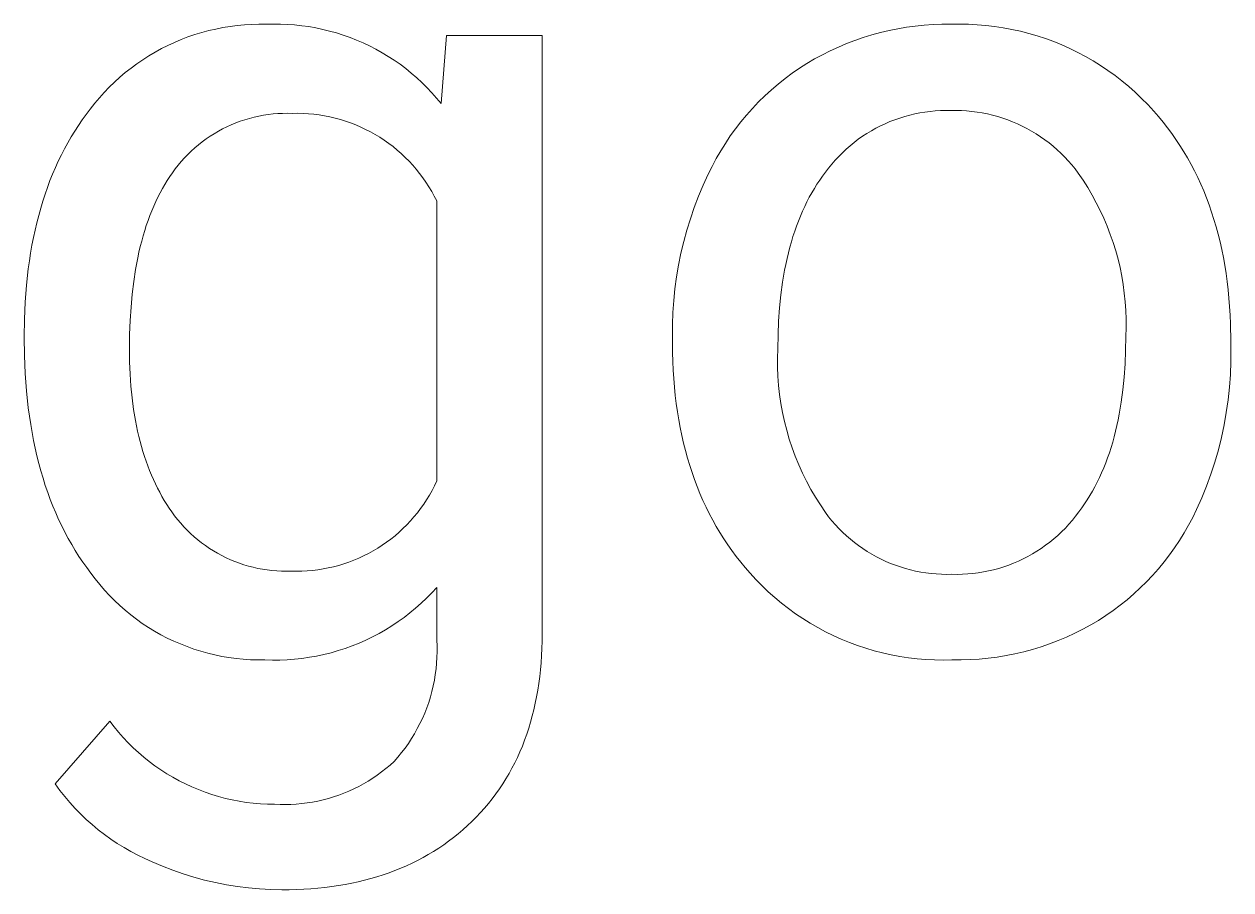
# Model space of a CAD drawing. Header units: millimetres. Extents: x -1421 to 3505, y -683 to 2759.
# Drawn here: x 2194.4 to 2262.6, y -307.2 to -258.2 of the extents above; entities that cross this region are included whole.
import ezdxf

# ---------------------------------------------------------------- set-up
doc = ezdxf.new("R2010")
doc.units = ezdxf.units.MM
doc.header["$MEASUREMENT"] = 0
doc.layers.add('Domyślny', color=7, linetype='Continuous', true_color=0x000000)

msp = doc.modelspace()

# ---------------------------------------------------------------- linework, layer by layer
at = {"layer": 'Domyślny', "color": 18, "lineweight": 15, "true_color": 0x000000}
for p, q in [((2204.795, -258.575), (2205.194, -258.482)), ((2205.194, -258.482), (2205.595, -258.403)), ((2205.595, -258.403), (2205.999, -258.338)), ((2205.999, -258.338), (2206.405, -258.286)), ((2206.405, -258.286), (2206.813, -258.248)), ((2206.813, -258.248), (2207.222, -258.224)), ((2207.222, -258.224), (2207.631, -258.214)), ((2207.631, -258.214), (2208.04, -258.218)), ((2208.04, -258.218), (2208.442, -258.206)), ((2208.442, -258.206), (2208.845, -258.208)), ((2208.845, -258.208), (2209.247, -258.223)), ((2209.247, -258.223), (2209.649, -258.252)), ((2209.649, -258.252), (2210.049, -258.294)), ((2210.049, -258.294), (2210.448, -258.349)), ((2210.448, -258.349), (2210.844, -258.419)), ((2210.844, -258.419), (2211.238, -258.501)), ((2211.238, -258.501), (2211.629, -258.596)), ((2243.247, -258.564), (2243.74, -258.465)), ((2243.74, -258.465), (2244.236, -258.382)), ((2244.236, -258.382), (2244.734, -258.316)), ((2244.734, -258.316), (2245.234, -258.266)), ((2245.234, -258.266), (2245.736, -258.234)), ((2245.736, -258.234), (2246.238, -258.218)), ((2246.238, -258.218), (2246.741, -258.218)), ((2246.741, -258.218), (2247.237, -258.208)), ((2247.237, -258.208), (2247.732, -258.215)), ((2247.732, -258.215), (2248.227, -258.239)), ((2248.227, -258.239), (2248.721, -258.28)), ((2248.721, -258.28), (2249.213, -258.337)), ((2249.213, -258.337), (2249.703, -258.411)), ((2249.703, -258.411), (2250.19, -258.501)), ((2250.19, -258.501), (2250.674, -258.608)), ((2202.861, -259.237), (2203.239, -259.079)), ((2203.239, -259.079), (2203.621, -258.933)), ((2203.621, -258.933), (2204.008, -258.8)), ((2204.008, -258.8), (2204.4, -258.681)), ((2204.4, -258.681), (2204.795, -258.575)), ((2211.629, -258.596), (2212.017, -258.705)), ((2212.017, -258.705), (2212.4, -258.827)), ((2212.4, -258.827), (2212.78, -258.961)), ((2212.78, -258.961), (2213.154, -259.109)), ((2213.154, -259.109), (2213.524, -259.269)), ((2217.931, -262.696), (2218.226, -258.858)), ((2218.226, -258.858), (2223.639, -258.858)), ((2223.639, -258.858), (2223.639, -292.681)), ((2240.848, -259.304), (2241.317, -259.124)), ((2241.317, -259.124), (2241.793, -258.96)), ((2241.793, -258.96), (2242.273, -258.812)), ((2242.273, -258.812), (2242.758, -258.68)), ((2242.758, -258.68), (2243.247, -258.564)), ((2250.674, -258.608), (2251.154, -258.732)), ((2251.154, -258.732), (2251.629, -258.871)), ((2251.629, -258.871), (2252.1, -259.027)), ((2252.1, -259.027), (2252.565, -259.198)), ((2201.413, -259.997), (2201.765, -259.789)), ((2201.765, -259.789), (2202.124, -259.593)), ((2202.124, -259.593), (2202.49, -259.409)), ((2202.49, -259.409), (2202.861, -259.237)), ((2213.524, -259.269), (2213.888, -259.441)), ((2213.888, -259.441), (2214.245, -259.625)), ((2214.245, -259.625), (2214.597, -259.821)), ((2214.597, -259.821), (2214.941, -260.029)), ((2239.48, -259.936), (2239.929, -259.711)), ((2239.929, -259.711), (2240.385, -259.5)), ((2240.385, -259.5), (2240.848, -259.304)), ((2252.565, -259.198), (2253.024, -259.385)), ((2253.024, -259.385), (2253.476, -259.588)), ((2253.476, -259.588), (2253.921, -259.806)), ((2253.921, -259.806), (2254.358, -260.038)), ((2200.401, -260.692), (2200.73, -260.449)), ((2200.73, -260.449), (2201.067, -260.217)), ((2201.067, -260.217), (2201.413, -259.997)), ((2214.941, -260.029), (2215.279, -260.249)), ((2215.279, -260.249), (2215.609, -260.48)), ((2215.609, -260.48), (2215.93, -260.721)), ((2238.184, -260.703), (2238.605, -260.433)), ((2238.605, -260.433), (2239.038, -260.177)), ((2239.038, -260.177), (2239.48, -259.936)), ((2254.358, -260.038), (2254.788, -260.286)), ((2254.788, -260.286), (2255.208, -260.548)), ((2255.208, -260.548), (2255.62, -260.824)), ((2199.465, -261.486), (2199.768, -261.211)), ((2199.768, -261.211), (2200.08, -260.946)), ((2200.08, -260.946), (2200.401, -260.692)), ((2215.93, -260.721), (2216.244, -260.974)), ((2216.244, -260.974), (2216.549, -261.237)), ((2216.549, -261.237), (2216.845, -261.51)), ((2237.37, -261.285), (2237.772, -260.987)), ((2237.772, -260.987), (2238.184, -260.703)), ((2255.62, -260.824), (2256.022, -261.114)), ((2256.022, -261.114), (2256.414, -261.417)), ((2198.888, -262.067), (2199.172, -261.772)), ((2199.172, -261.772), (2199.465, -261.486)), ((2216.845, -261.51), (2217.131, -261.792)), ((2217.131, -261.792), (2217.408, -262.085)), ((2236.229, -262.26), (2236.598, -261.922)), ((2236.598, -261.922), (2236.979, -261.597)), ((2236.979, -261.597), (2237.37, -261.285)), ((2256.414, -261.417), (2256.795, -261.733)), ((2256.795, -261.733), (2257.165, -262.063)), ((2198.352, -262.685), (2198.615, -262.372)), ((2198.615, -262.372), (2198.888, -262.067)), ((2217.408, -262.085), (2217.675, -262.386)), ((2217.675, -262.386), (2217.931, -262.696)), ((2235.871, -262.61), (2236.229, -262.26)), ((2257.165, -262.063), (2257.524, -262.404)), ((2257.524, -262.404), (2257.872, -262.758)), ((2197.87, -263.309), (2198.1, -263.008)), ((2198.1, -263.008), (2198.352, -262.685)), ((2208.43, -263.287), (2208.16, -263.319)), ((2208.701, -263.265), (2208.43, -263.287)), ((2208.973, -263.252), (2208.701, -263.265)), ((2209.244, -263.248), (2208.973, -263.252)), ((2209.516, -263.254), (2209.244, -263.248)), ((2209.822, -263.251), (2209.516, -263.254)), ((2210.128, -263.258), (2209.822, -263.251)), ((2210.434, -263.276), (2210.128, -263.258)), ((2210.738, -263.304), (2210.434, -263.276)), ((2235.193, -263.346), (2235.526, -262.972)), ((2235.526, -262.972), (2235.871, -262.61)), ((2244.701, -263.283), (2244.415, -263.351)), ((2244.988, -263.225), (2244.701, -263.283)), ((2245.278, -263.178), (2244.988, -263.225)), ((2245.569, -263.14), (2245.278, -263.178)), ((2245.861, -263.112), (2245.569, -263.14)), ((2246.154, -263.095), (2245.861, -263.112)), ((2246.448, -263.087), (2246.154, -263.095)), ((2246.741, -263.09), (2246.448, -263.087)), ((2247.039, -263.087), (2246.741, -263.09)), ((2247.337, -263.095), (2247.039, -263.087)), ((2247.635, -263.112), (2247.337, -263.095)), ((2247.932, -263.14), (2247.635, -263.112)), ((2248.227, -263.179), (2247.932, -263.14)), ((2248.521, -263.227), (2248.227, -263.179)), ((2248.814, -263.286), (2248.521, -263.227)), ((2249.104, -263.355), (2248.814, -263.286)), ((2257.872, -262.758), (2258.207, -263.123)), ((2258.207, -263.123), (2258.476, -263.432)), ((2197.223, -264.253), (2197.432, -263.932)), ((2197.432, -263.932), (2197.647, -263.618)), ((2197.647, -263.618), (2197.87, -263.309)), ((2206.071, -263.901), (2205.823, -264.013)), ((2206.322, -263.797), (2206.071, -263.901)), ((2206.577, -263.702), (2206.322, -263.797)), ((2206.835, -263.616), (2206.577, -263.702)), ((2207.095, -263.538), (2206.835, -263.616)), ((2207.359, -263.47), (2207.095, -263.538)), ((2207.624, -263.41), (2207.359, -263.47)), ((2207.891, -263.36), (2207.624, -263.41)), ((2208.16, -263.319), (2207.891, -263.36)), ((2211.042, -263.343), (2210.738, -263.304)), ((2211.344, -263.393), (2211.042, -263.343)), ((2211.644, -263.453), (2211.344, -263.393)), ((2211.941, -263.524), (2211.644, -263.453)), ((2212.237, -263.604), (2211.941, -263.524)), ((2212.529, -263.695), (2212.237, -263.604)), ((2212.817, -263.796), (2212.529, -263.695)), ((2213.103, -263.907), (2212.817, -263.796)), ((2213.384, -264.028), (2213.103, -263.907)), ((2234.567, -264.126), (2234.874, -263.731)), ((2234.874, -263.731), (2235.193, -263.346)), ((2242.766, -263.961), (2242.505, -264.095)), ((2243.032, -263.836), (2242.766, -263.961)), ((2243.301, -263.72), (2243.032, -263.836)), ((2243.575, -263.613), (2243.301, -263.72)), ((2243.852, -263.516), (2243.575, -263.613)), ((2244.132, -263.429), (2243.852, -263.516)), ((2244.415, -263.351), (2244.132, -263.429)), ((2249.391, -263.433), (2249.104, -263.355)), ((2249.676, -263.522), (2249.391, -263.433)), ((2249.957, -263.62), (2249.676, -263.522)), ((2250.235, -263.728), (2249.957, -263.62)), ((2250.509, -263.846), (2250.235, -263.728)), ((2250.779, -263.973), (2250.509, -263.846)), ((2258.476, -263.432), (2258.737, -263.748)), ((2258.737, -263.748), (2258.989, -264.07)), ((2196.829, -264.915), (2197.022, -264.581)), ((2197.022, -264.581), (2197.223, -264.253)), ((2204.876, -264.546), (2204.651, -264.699)), ((2205.106, -264.401), (2204.876, -264.546)), ((2205.341, -264.263), (2205.106, -264.401)), ((2205.58, -264.134), (2205.341, -264.263)), ((2205.823, -264.013), (2205.58, -264.134)), ((2213.66, -264.159), (2213.384, -264.028)), ((2213.932, -264.299), (2213.66, -264.159)), ((2214.199, -264.448), (2213.932, -264.299)), ((2214.461, -264.607), (2214.199, -264.448)), ((2214.717, -264.775), (2214.461, -264.607)), ((2233.996, -264.948), (2234.275, -264.532)), ((2234.275, -264.532), (2234.567, -264.126)), ((2241.752, -264.551), (2241.512, -264.72)), ((2241.998, -264.391), (2241.752, -264.551)), ((2242.249, -264.238), (2241.998, -264.391)), ((2242.505, -264.095), (2242.249, -264.238)), ((2251.044, -264.109), (2250.779, -263.973)), ((2251.304, -264.254), (2251.044, -264.109)), ((2251.559, -264.409), (2251.304, -264.254)), ((2251.809, -264.571), (2251.559, -264.409)), ((2252.053, -264.743), (2251.809, -264.571)), ((2258.989, -264.07), (2259.233, -264.398)), ((2259.233, -264.398), (2259.467, -264.733)), ((2196.464, -265.604), (2196.643, -265.256)), ((2196.643, -265.256), (2196.829, -264.915)), ((2204.011, -265.204), (2203.809, -265.386)), ((2204.218, -265.028), (2204.011, -265.204)), ((2204.432, -264.86), (2204.218, -265.028)), ((2204.651, -264.699), (2204.432, -264.86)), ((2214.967, -264.951), (2214.717, -264.775)), ((2215.211, -265.136), (2214.967, -264.951)), ((2215.448, -265.33), (2215.211, -265.136)), ((2215.678, -265.531), (2215.448, -265.33)), ((2233.732, -265.373), (2233.996, -264.948)), ((2240.83, -265.276), (2240.616, -265.476)), ((2241.051, -265.083), (2240.83, -265.276)), ((2241.279, -264.898), (2241.051, -265.083)), ((2241.512, -264.72), (2241.279, -264.898)), ((2252.291, -264.923), (2252.053, -264.743)), ((2252.522, -265.111), (2252.291, -264.923)), ((2252.747, -265.306), (2252.522, -265.111)), ((2252.965, -265.51), (2252.747, -265.306)), ((2259.467, -264.733), (2259.694, -265.074)), ((2259.694, -265.074), (2259.911, -265.422)), ((2196.128, -266.318), (2196.292, -265.958)), ((2196.292, -265.958), (2196.464, -265.604)), ((2203.244, -265.974), (2203.069, -266.182)), ((2203.425, -265.772), (2203.244, -265.974)), ((2203.614, -265.576), (2203.425, -265.772)), ((2203.809, -265.386), (2203.614, -265.576)), ((2215.901, -265.74), (2215.678, -265.531)), ((2216.117, -265.957), (2215.901, -265.74)), ((2216.325, -266.182), (2216.117, -265.957)), ((2233.248, -266.249), (2233.482, -265.807)), ((2233.482, -265.807), (2233.732, -265.373)), ((2240.208, -265.899), (2240.016, -266.121)), ((2240.408, -265.684), (2240.208, -265.899)), ((2240.616, -265.476), (2240.408, -265.684)), ((2253.176, -265.721), (2252.965, -265.51)), ((2253.379, -265.939), (2253.176, -265.721)), ((2253.575, -266.164), (2253.379, -265.939)), ((2259.911, -265.422), (2260.12, -265.776)), ((2260.12, -265.776), (2260.321, -266.137)), ((2195.821, -267.058), (2195.971, -266.685)), ((2195.971, -266.685), (2196.128, -266.318)), ((2202.742, -266.617), (2202.593, -266.829)), ((2202.902, -266.397), (2202.742, -266.617)), ((2203.069, -266.182), (2202.902, -266.397)), ((2216.525, -266.413), (2216.325, -266.182)), ((2216.717, -266.652), (2216.525, -266.413)), ((2216.9, -266.896), (2216.717, -266.652)), ((2232.745, -267.313), (2233.028, -266.699)), ((2233.028, -266.699), (2233.248, -266.249)), ((2239.655, -266.584), (2239.49, -266.805)), ((2239.832, -266.349), (2239.655, -266.584)), ((2240.016, -266.121), (2239.832, -266.349)), ((2253.762, -266.395), (2253.575, -266.164)), ((2253.942, -266.633), (2253.762, -266.395)), ((2254.218, -267.037), (2253.942, -266.633)), ((2260.321, -266.137), (2260.512, -266.503)), ((2260.512, -266.503), (2260.696, -266.876)), ((2195.678, -267.438), (2195.821, -267.058)), ((2202.311, -267.273), (2202.176, -267.505)), ((2202.45, -267.048), (2202.311, -267.273)), ((2202.593, -266.829), (2202.45, -267.048)), ((2217.075, -267.147), (2216.9, -266.896)), ((2217.242, -267.404), (2217.075, -267.147)), ((2232.482, -267.936), (2232.745, -267.313)), ((2239.176, -267.265), (2239.026, -267.504)), ((2239.33, -267.032), (2239.176, -267.265)), ((2239.49, -266.805), (2239.33, -267.032)), ((2254.481, -267.451), (2254.218, -267.037)), ((2260.696, -266.876), (2260.87, -267.256)), ((2260.87, -267.256), (2261.036, -267.642)), ((2195.415, -268.218), (2195.543, -267.825)), ((2195.543, -267.825), (2195.678, -267.438)), ((2201.921, -267.987), (2201.8, -268.238)), ((2202.046, -267.743), (2201.921, -267.987)), ((2202.176, -267.505), (2202.046, -267.743)), ((2217.399, -267.667), (2217.242, -267.404)), ((2217.546, -267.935), (2217.399, -267.667)), ((2217.685, -268.208), (2217.546, -267.935)), ((2232.24, -268.568), (2232.482, -267.936)), ((2238.743, -267.999), (2238.609, -268.256)), ((2238.882, -267.749), (2238.743, -267.999)), ((2239.026, -267.504), (2238.882, -267.749)), ((2254.73, -267.873), (2254.481, -267.451)), ((2254.964, -268.303), (2254.73, -267.873)), ((2261.036, -267.642), (2261.194, -268.034)), ((2261.194, -268.034), (2261.343, -268.432)), ((2195.182, -269.024), (2195.295, -268.618)), ((2195.295, -268.618), (2195.415, -268.218)), ((2201.684, -268.495), (2201.573, -268.759)), ((2201.8, -268.238), (2201.684, -268.495)), ((2217.685, -284.036), (2217.685, -268.208)), ((2232.019, -269.208), (2232.24, -268.568)), ((2238.48, -268.518), (2238.357, -268.786)), ((2238.609, -268.256), (2238.48, -268.518)), ((2255.185, -268.741), (2254.964, -268.303)), ((2255.39, -269.185), (2255.185, -268.741)), ((2261.343, -268.432), (2261.483, -268.837)), ((2195.076, -269.437), (2195.182, -269.024)), ((2201.365, -269.305), (2201.267, -269.588)), ((2201.467, -269.029), (2201.365, -269.305)), ((2201.573, -268.759), (2201.467, -269.029)), ((2231.819, -269.854), (2232.019, -269.208)), ((2238.126, -269.34), (2238.018, -269.626)), ((2238.239, -269.06), (2238.126, -269.34)), ((2238.357, -268.786), (2238.239, -269.06)), ((2255.581, -269.637), (2255.39, -269.185)), ((2261.483, -268.837), (2261.615, -269.248)), ((2261.615, -269.248), (2261.738, -269.665)), ((2194.886, -270.282), (2194.977, -269.856)), ((2194.977, -269.856), (2195.076, -269.437)), ((2201.175, -269.877), (2201.087, -270.173)), ((2201.267, -269.588), (2201.175, -269.877)), ((2231.641, -270.507), (2231.819, -269.854)), ((2237.916, -269.918), (2237.818, -270.215)), ((2238.018, -269.626), (2237.916, -269.918)), ((2255.756, -270.094), (2255.581, -269.637)), ((2255.917, -270.557), (2255.756, -270.094)), ((2261.738, -269.665), (2261.853, -270.089)), ((2261.853, -270.089), (2261.959, -270.519)), ((2194.725, -271.153), (2194.802, -270.714)), ((2194.802, -270.714), (2194.886, -270.282)), ((2200.925, -270.783), (2200.852, -271.097)), ((2201.004, -270.475), (2200.925, -270.783)), ((2201.087, -270.173), (2201.004, -270.475)), ((2231.485, -271.166), (2231.641, -270.507)), ((2237.726, -270.519), (2237.64, -270.828)), ((2237.818, -270.215), (2237.726, -270.519)), ((2256.061, -271.025), (2255.917, -270.557)), ((2261.959, -270.519), (2262.057, -270.955)), ((2194.656, -271.598), (2194.725, -271.153)), ((2200.782, -271.418), (2200.659, -272.079)), ((2200.852, -271.097), (2200.782, -271.418)), ((2231.351, -271.829), (2231.485, -271.166)), ((2237.482, -271.464), (2237.411, -271.791)), ((2237.558, -271.143), (2237.482, -271.464)), ((2237.64, -270.828), (2237.558, -271.143)), ((2256.191, -271.497), (2256.061, -271.025)), ((2262.057, -270.955), (2262.146, -271.397)), ((2262.146, -271.397), (2262.227, -271.846)), ((2194.491, -272.973), (2194.594, -272.05)), ((2194.594, -272.05), (2194.656, -271.598)), ((2200.659, -272.079), (2200.554, -272.765)), ((2231.238, -272.496), (2231.351, -271.829)), ((2237.345, -272.124), (2237.284, -272.462)), ((2237.411, -271.791), (2237.345, -272.124)), ((2256.304, -271.974), (2256.191, -271.497)), ((2256.401, -272.454), (2256.304, -271.974)), ((2262.227, -271.846), (2262.299, -272.301)), ((2200.554, -272.765), (2200.468, -273.477)), ((2231.148, -273.167), (2231.238, -272.496)), ((2237.229, -272.806), (2237.134, -273.513)), ((2237.284, -272.462), (2237.229, -272.806)), ((2256.483, -272.937), (2256.401, -272.454)), ((2262.299, -272.301), (2262.362, -272.762)), ((2262.362, -272.762), (2262.417, -273.229)), ((2194.418, -273.923), (2194.491, -272.973)), ((2200.468, -273.477), (2200.401, -274.213)), ((2231.08, -273.84), (2231.148, -273.167)), ((2237.134, -273.513), (2237.06, -274.243)), ((2256.548, -273.423), (2256.483, -272.937)), ((2256.598, -273.91), (2256.548, -273.423)), ((2262.417, -273.229), (2262.464, -273.703)), ((2194.375, -274.899), (2194.418, -273.923)), ((2231.035, -274.515), (2231.08, -273.84)), ((2256.631, -274.399), (2256.598, -273.91)), ((2262.464, -273.703), (2262.502, -274.182)), ((2262.502, -274.182), (2262.532, -274.668)), ((2200.401, -274.213), (2200.353, -274.975)), ((2231.011, -275.191), (2231.035, -274.515)), ((2237.06, -274.243), (2237.007, -274.996)), ((2256.647, -274.888), (2256.631, -274.399)), ((2262.532, -274.668), (2262.553, -275.16)), ((2194.36, -275.901), (2194.375, -274.899)), ((2200.353, -274.975), (2200.324, -275.761)), ((2231.011, -275.868), (2231.011, -275.191)), ((2237.007, -274.996), (2236.976, -275.773)), ((2256.632, -275.868), (2256.648, -275.378)), ((2256.648, -275.378), (2256.647, -274.888)), ((2262.553, -275.16), (2262.57, -276.163)), ((2194.375, -276.945), (2194.36, -275.901)), ((2200.324, -275.761), (2200.314, -276.573)), ((2231.011, -276.278), (2231.011, -275.868)), ((2236.976, -275.773), (2236.965, -276.573)), ((2256.622, -276.656), (2256.632, -275.868)), ((2262.57, -276.163), (2262.57, -276.573)), ((2200.314, -276.573), (2200.324, -277.295)), ((2231.015, -276.781), (2231.011, -276.278)), ((2231.028, -277.277), (2231.015, -276.781)), ((2236.965, -276.573), (2236.949, -277.089)), ((2256.591, -277.422), (2256.622, -276.656)), ((2262.57, -276.573), (2262.568, -277.294)), ((2194.419, -277.96), (2194.375, -276.945)), ((2200.324, -277.295), (2200.352, -277.999)), ((2231.05, -277.767), (2231.028, -277.277)), ((2236.949, -277.089), (2236.951, -277.606)), ((2236.951, -277.606), (2236.971, -278.122)), ((2256.54, -278.165), (2256.591, -277.422)), ((2262.568, -277.294), (2262.541, -278.014)), ((2194.493, -278.948), (2194.419, -277.96)), ((2200.352, -277.999), (2200.399, -278.682)), ((2231.08, -278.251), (2231.05, -277.767)), ((2231.119, -278.728), (2231.08, -278.251)), ((2236.971, -278.122), (2237.009, -278.637)), ((2256.468, -278.885), (2256.54, -278.165)), ((2262.541, -278.014), (2262.49, -278.733)), ((2194.597, -279.908), (2194.493, -278.948)), ((2200.399, -278.682), (2200.465, -279.347)), ((2231.166, -279.199), (2231.119, -278.728)), ((2237.009, -278.637), (2237.065, -279.15)), ((2256.376, -279.583), (2256.468, -278.885)), ((2262.49, -278.733), (2262.413, -279.449)), ((2200.465, -279.347), (2200.549, -279.992)), ((2231.222, -279.664), (2231.166, -279.199)), ((2237.065, -279.15), (2237.138, -279.661)), ((2256.322, -279.924), (2256.376, -279.583)), ((2262.413, -279.449), (2262.312, -280.163)), ((2194.659, -280.378), (2194.597, -279.908)), ((2200.549, -279.992), (2200.652, -280.617)), ((2231.287, -280.123), (2231.222, -279.664)), ((2231.36, -280.575), (2231.287, -280.123)), ((2237.138, -279.661), (2237.23, -280.17)), ((2237.23, -280.17), (2237.339, -280.675)), ((2256.198, -280.588), (2256.263, -280.259)), ((2256.263, -280.259), (2256.322, -279.924)), ((2262.312, -280.163), (2262.186, -280.873)), ((2194.73, -280.84), (2194.659, -280.378)), ((2194.807, -281.296), (2194.73, -280.84)), ((2200.652, -280.617), (2200.711, -280.923)), ((2200.711, -280.923), (2200.774, -281.223)), ((2231.442, -281.021), (2231.36, -280.575)), ((2231.532, -281.461), (2231.442, -281.021)), ((2237.339, -280.675), (2237.466, -281.175)), ((2256.054, -281.231), (2256.129, -280.912)), ((2256.129, -280.912), (2256.198, -280.588)), ((2262.186, -280.873), (2262.036, -281.578)), ((2194.892, -281.744), (2194.807, -281.296)), ((2200.774, -281.223), (2200.842, -281.519)), ((2200.842, -281.519), (2200.915, -281.81)), ((2231.631, -281.894), (2231.532, -281.461)), ((2237.466, -281.175), (2237.61, -281.671)), ((2237.61, -281.671), (2237.772, -282.162)), ((2255.889, -281.85), (2255.974, -281.543)), ((2255.974, -281.543), (2256.054, -281.231)), ((2262.036, -281.578), (2261.862, -282.277)), ((2194.984, -282.186), (2194.892, -281.744)), ((2195.084, -282.62), (2194.984, -282.186)), ((2200.915, -281.81), (2200.992, -282.096)), ((2200.992, -282.096), (2201.074, -282.377)), ((2201.074, -282.377), (2201.161, -282.653)), ((2231.738, -282.321), (2231.631, -281.894)), ((2231.854, -282.742), (2231.738, -282.321)), ((2237.772, -282.162), (2237.95, -282.646)), ((2255.702, -282.448), (2255.798, -282.152)), ((2255.798, -282.152), (2255.889, -281.85)), ((2261.862, -282.277), (2261.663, -282.97)), ((2195.191, -283.048), (2195.084, -282.62)), ((2195.305, -283.468), (2195.191, -283.048)), ((2201.161, -282.653), (2201.252, -282.924)), ((2201.252, -282.924), (2201.348, -283.19)), ((2231.979, -283.157), (2231.854, -282.742)), ((2237.95, -282.646), (2238.145, -283.124)), ((2255.383, -283.302), (2255.495, -283.023)), ((2255.495, -283.023), (2255.601, -282.738)), ((2255.601, -282.738), (2255.702, -282.448)), ((2261.663, -282.97), (2261.441, -283.655)), ((2195.427, -283.882), (2195.305, -283.468)), ((2201.348, -283.19), (2201.449, -283.451)), ((2201.449, -283.451), (2201.554, -283.708)), ((2201.554, -283.708), (2201.664, -283.959)), ((2232.112, -283.565), (2231.979, -283.157)), ((2232.253, -283.967), (2232.112, -283.565)), ((2238.145, -283.124), (2238.357, -283.596)), ((2238.357, -283.596), (2238.585, -284.059)), ((2255.144, -283.844), (2255.266, -283.576)), ((2255.266, -283.576), (2255.383, -283.302)), ((2261.441, -283.655), (2261.195, -284.333)), ((2195.556, -284.289), (2195.427, -283.882)), ((2195.692, -284.688), (2195.556, -284.289)), ((2201.664, -283.959), (2201.778, -284.205)), ((2201.778, -284.205), (2201.897, -284.447)), ((2217.417, -284.578), (2217.556, -284.309)), ((2217.556, -284.309), (2217.685, -284.036)), ((2232.403, -284.363), (2232.253, -283.967)), ((2232.562, -284.752), (2232.403, -284.363)), ((2238.585, -284.059), (2238.829, -284.514)), ((2254.746, -284.616), (2254.884, -284.364)), ((2254.884, -284.364), (2255.017, -284.107)), ((2255.017, -284.107), (2255.144, -283.844)), ((2261.195, -284.333), (2260.926, -285.001)), ((2195.836, -285.081), (2195.692, -284.688)), ((2195.987, -285.467), (2195.836, -285.081)), ((2201.897, -284.447), (2202.021, -284.683)), ((2202.021, -284.683), (2202.149, -284.915)), ((2202.149, -284.915), (2202.282, -285.142)), ((2216.946, -285.352), (2217.112, -285.099)), ((2217.112, -285.099), (2217.269, -284.841)), ((2217.269, -284.841), (2217.417, -284.578)), ((2232.729, -285.136), (2232.562, -284.752)), ((2238.829, -284.514), (2239.089, -284.96)), ((2239.089, -284.96), (2239.365, -285.397)), ((2254.299, -285.338), (2254.453, -285.103)), ((2254.453, -285.103), (2254.602, -284.862)), ((2254.602, -284.862), (2254.746, -284.616)), ((2260.926, -285.001), (2260.634, -285.66)), ((2196.146, -285.846), (2195.987, -285.467)), ((2202.282, -285.142), (2202.42, -285.363)), ((2202.42, -285.363), (2202.562, -285.58)), ((2202.562, -285.58), (2202.709, -285.792)), ((2202.709, -285.792), (2202.868, -286.01)), ((2216.588, -285.839), (2216.771, -285.598)), ((2216.771, -285.598), (2216.946, -285.352)), ((2232.904, -285.513), (2232.729, -285.136)), ((2233.088, -285.884), (2232.904, -285.513)), ((2239.365, -285.397), (2239.655, -285.824)), ((2253.797, -286.029), (2253.975, -285.792)), ((2253.975, -285.792), (2254.14, -285.567)), ((2254.14, -285.567), (2254.299, -285.338)), ((2260.634, -285.66), (2260.415, -286.108)), ((2196.311, -286.218), (2196.146, -285.846)), ((2196.484, -286.583), (2196.311, -286.218)), ((2202.868, -286.01), (2203.035, -286.224)), ((2203.035, -286.224), (2203.209, -286.431)), ((2203.209, -286.431), (2203.39, -286.632)), ((2215.99, -286.52), (2216.197, -286.3)), ((2216.197, -286.3), (2216.396, -286.073)), ((2216.396, -286.073), (2216.588, -285.839)), ((2233.28, -286.249), (2233.088, -285.884)), ((2233.481, -286.607), (2233.28, -286.249)), ((2239.655, -285.824), (2239.833, -286.061)), ((2239.833, -286.061), (2240.019, -286.29)), ((2240.019, -286.29), (2240.214, -286.514)), ((2253.417, -286.485), (2253.611, -286.261)), ((2253.611, -286.261), (2253.797, -286.029)), ((2260.415, -286.108), (2260.181, -286.549)), ((2196.665, -286.941), (2196.484, -286.583)), ((2196.853, -287.292), (2196.665, -286.941)), ((2203.39, -286.632), (2203.577, -286.827)), ((2203.577, -286.827), (2203.772, -287.015)), ((2203.772, -287.015), (2203.972, -287.197)), ((2215.089, -287.324), (2215.324, -287.135)), ((2215.324, -287.135), (2215.553, -286.937)), ((2215.553, -286.937), (2215.775, -286.732)), ((2215.775, -286.732), (2215.99, -286.52)), ((2233.69, -286.959), (2233.481, -286.607)), ((2233.908, -287.306), (2233.69, -286.959)), ((2240.214, -286.514), (2240.415, -286.73)), ((2240.415, -286.73), (2240.624, -286.939)), ((2240.624, -286.939), (2240.841, -287.141)), ((2240.841, -287.141), (2241.064, -287.335)), ((2252.566, -287.313), (2252.789, -287.117)), ((2252.789, -287.117), (2253.006, -286.914)), ((2253.006, -286.914), (2253.215, -286.703)), ((2253.215, -286.703), (2253.417, -286.485)), ((2259.932, -286.981), (2259.669, -287.405)), ((2260.181, -286.549), (2259.932, -286.981)), ((2197.048, -287.636), (2196.853, -287.292)), ((2197.25, -287.973), (2197.048, -287.636)), ((2203.972, -287.197), (2204.179, -287.371)), ((2204.179, -287.371), (2204.391, -287.539)), ((2204.391, -287.539), (2204.61, -287.699)), ((2204.61, -287.699), (2204.833, -287.851)), ((2214.085, -287.995), (2214.344, -287.84)), ((2214.344, -287.84), (2214.598, -287.677)), ((2214.598, -287.677), (2214.847, -287.505)), ((2214.847, -287.505), (2215.089, -287.324)), ((2234.134, -287.645), (2233.908, -287.306)), ((2234.369, -287.979), (2234.134, -287.645)), ((2241.064, -287.335), (2241.294, -287.521)), ((2241.294, -287.521), (2241.53, -287.699)), ((2241.53, -287.699), (2241.772, -287.869)), ((2251.856, -287.851), (2252.099, -287.68)), ((2252.099, -287.68), (2252.335, -287.501)), ((2252.335, -287.501), (2252.566, -287.313)), ((2259.391, -287.82), (2259.1, -288.225)), ((2259.669, -287.405), (2259.391, -287.82)), ((2197.46, -288.303), (2197.25, -287.973)), ((2197.677, -288.627), (2197.46, -288.303)), ((2204.833, -287.851), (2205.062, -287.996)), ((2205.062, -287.996), (2205.295, -288.132)), ((2205.295, -288.132), (2205.534, -288.261)), ((2205.534, -288.261), (2205.776, -288.381)), ((2205.776, -288.381), (2206.022, -288.493)), ((2206.022, -288.493), (2206.272, -288.597)), ((2212.715, -288.628), (2212.997, -288.521)), ((2212.997, -288.521), (2213.276, -288.404)), ((2213.276, -288.404), (2213.55, -288.277)), ((2213.55, -288.277), (2213.82, -288.141)), ((2213.82, -288.141), (2214.085, -287.995)), ((2234.611, -288.307), (2234.369, -287.979)), ((2234.863, -288.628), (2234.611, -288.307)), ((2241.772, -287.869), (2242.021, -288.03)), ((2242.021, -288.03), (2242.274, -288.183)), ((2242.274, -288.183), (2242.533, -288.326)), ((2242.533, -288.326), (2242.796, -288.461)), ((2242.796, -288.461), (2243.064, -288.586)), ((2250.562, -288.575), (2250.83, -288.448)), ((2250.83, -288.448), (2251.094, -288.313)), ((2251.094, -288.313), (2251.354, -288.168)), ((2251.354, -288.168), (2251.608, -288.014)), ((2251.608, -288.014), (2251.856, -287.851)), ((2259.1, -288.225), (2258.795, -288.62)), ((2197.901, -288.943), (2197.677, -288.627)), ((2198.133, -289.253), (2197.901, -288.943)), ((2206.272, -288.597), (2206.526, -288.691)), ((2206.526, -288.691), (2206.782, -288.777)), ((2206.782, -288.777), (2207.042, -288.854)), ((2207.042, -288.854), (2207.304, -288.922)), ((2207.304, -288.922), (2207.568, -288.982)), ((2207.568, -288.982), (2207.834, -289.032)), ((2207.834, -289.032), (2208.101, -289.072)), ((2208.101, -289.072), (2208.37, -289.104)), ((2208.37, -289.104), (2208.639, -289.126)), ((2208.639, -289.126), (2208.91, -289.139)), ((2208.91, -289.139), (2209.18, -289.143)), ((2209.18, -289.143), (2209.451, -289.138)), ((2209.451, -289.138), (2209.753, -289.143)), ((2209.753, -289.143), (2210.055, -289.139)), ((2210.055, -289.139), (2210.357, -289.123)), ((2210.357, -289.123), (2210.658, -289.098)), ((2210.658, -289.098), (2210.958, -289.062)), ((2210.958, -289.062), (2211.256, -289.015)), ((2211.256, -289.015), (2211.553, -288.958)), ((2211.553, -288.958), (2211.848, -288.891)), ((2211.848, -288.891), (2212.14, -288.813)), ((2212.14, -288.813), (2212.429, -288.726)), ((2212.429, -288.726), (2212.715, -288.628)), ((2235.122, -288.943), (2234.863, -288.628)), ((2235.39, -289.253), (2235.122, -288.943)), ((2243.064, -288.586), (2243.337, -288.702)), ((2243.337, -288.702), (2243.613, -288.808)), ((2243.613, -288.808), (2243.892, -288.905)), ((2243.892, -288.905), (2244.175, -288.992)), ((2244.175, -288.992), (2244.461, -289.068)), ((2244.461, -289.068), (2244.749, -289.135)), ((2244.749, -289.135), (2245.039, -289.192)), ((2245.039, -289.192), (2245.331, -289.239)), ((2248.287, -289.235), (2248.581, -289.188)), ((2248.581, -289.188), (2248.872, -289.13)), ((2248.872, -289.13), (2249.161, -289.062)), ((2249.161, -289.062), (2249.448, -288.985)), ((2249.448, -288.985), (2249.731, -288.897)), ((2249.731, -288.897), (2250.012, -288.799)), ((2250.012, -288.799), (2250.289, -288.692)), ((2250.289, -288.692), (2250.562, -288.575)), ((2258.477, -289.004), (2258.147, -289.378)), ((2258.795, -288.62), (2258.477, -289.004)), ((2198.377, -289.58), (2198.133, -289.253)), ((2198.633, -289.899), (2198.377, -289.58)), ((2235.723, -289.617), (2235.39, -289.253)), ((2236.068, -289.97), (2235.723, -289.617)), ((2245.331, -289.239), (2245.625, -289.275)), ((2245.625, -289.275), (2245.92, -289.301)), ((2245.92, -289.301), (2246.215, -289.317)), ((2246.215, -289.317), (2246.511, -289.323)), ((2246.511, -289.323), (2246.807, -289.318)), ((2246.807, -289.318), (2247.104, -289.322)), ((2247.104, -289.322), (2247.401, -289.316)), ((2247.401, -289.316), (2247.697, -289.299)), ((2247.697, -289.299), (2247.993, -289.273)), ((2247.993, -289.273), (2248.287, -289.235)), ((2257.804, -289.74), (2257.449, -290.091)), ((2258.147, -289.378), (2257.804, -289.74)), ((2198.899, -290.208), (2198.633, -289.899)), ((2199.176, -290.509), (2198.899, -290.208)), ((2199.463, -290.799), (2199.176, -290.509)), ((2217.401, -290.365), (2217.108, -290.664)), ((2217.685, -290.056), (2217.401, -290.365)), ((2217.685, -293.042), (2217.685, -290.056)), ((2236.425, -290.311), (2236.068, -289.97)), ((2236.794, -290.64), (2236.425, -290.311)), ((2257.082, -290.429), (2256.704, -290.755)), ((2257.449, -290.091), (2257.082, -290.429)), ((2199.76, -291.08), (2199.463, -290.799)), ((2200.067, -291.35), (2199.76, -291.08)), ((2216.49, -291.23), (2216.167, -291.497)), ((2216.804, -290.952), (2216.49, -291.23)), ((2217.108, -290.664), (2216.804, -290.952)), ((2237.173, -290.956), (2236.794, -290.64)), ((2237.563, -291.259), (2237.173, -290.956)), ((2256.316, -291.068), (2255.917, -291.368)), ((2256.704, -290.755), (2256.316, -291.068)), ((2200.382, -291.609), (2200.067, -291.35)), ((2200.707, -291.857), (2200.382, -291.609)), ((2201.04, -292.094), (2200.707, -291.857)), ((2215.835, -291.753), (2215.494, -291.997)), ((2216.167, -291.497), (2215.835, -291.753)), ((2237.963, -291.549), (2237.563, -291.259)), ((2238.373, -291.825), (2237.963, -291.549)), ((2238.791, -292.087), (2238.373, -291.825)), ((2255.09, -291.926), (2254.649, -292.185)), ((2255.508, -291.654), (2255.09, -291.926)), ((2255.917, -291.368), (2255.508, -291.654)), ((2201.381, -292.319), (2201.04, -292.094)), ((2201.729, -292.532), (2201.381, -292.319)), ((2202.085, -292.733), (2201.729, -292.532)), ((2214.789, -292.45), (2214.425, -292.658)), ((2215.146, -292.23), (2214.789, -292.45)), ((2215.494, -291.997), (2215.146, -292.23)), ((2239.219, -292.334), (2238.791, -292.087)), ((2239.654, -292.567), (2239.219, -292.334)), ((2240.097, -292.784), (2239.654, -292.567)), ((2254.199, -292.428), (2253.742, -292.656)), ((2254.649, -292.185), (2254.199, -292.428)), ((2202.447, -292.921), (2202.085, -292.733)), ((2202.816, -293.097), (2202.447, -292.921)), ((2203.191, -293.26), (2202.816, -293.097)), ((2203.571, -293.41), (2203.191, -293.26)), ((2213.294, -293.206), (2212.905, -293.363)), ((2213.677, -293.037), (2213.294, -293.206)), ((2214.054, -292.854), (2213.677, -293.037)), ((2214.425, -292.658), (2214.054, -292.854)), ((2217.699, -293.366), (2217.685, -293.042)), ((2223.635, -293.099), (2223.624, -293.512)), ((2223.639, -292.681), (2223.635, -293.099)), ((2240.548, -292.987), (2240.097, -292.784)), ((2241.005, -293.174), (2240.548, -292.987)), ((2241.468, -293.346), (2241.005, -293.174)), ((2252.327, -293.248), (2251.843, -293.414)), ((2252.805, -293.067), (2252.327, -293.248)), ((2253.277, -292.869), (2252.805, -293.067)), ((2253.742, -292.656), (2253.277, -292.869)), ((2203.956, -293.547), (2203.571, -293.41)), ((2204.345, -293.67), (2203.956, -293.547)), ((2204.739, -293.78), (2204.345, -293.67)), ((2205.136, -293.876), (2204.739, -293.78)), ((2205.536, -293.958), (2205.136, -293.876)), ((2205.939, -294.026), (2205.536, -293.958)), ((2210.893, -293.94), (2210.481, -294.014)), ((2211.303, -293.852), (2210.893, -293.94)), ((2211.71, -293.751), (2211.303, -293.852)), ((2212.113, -293.635), (2211.71, -293.751)), ((2212.511, -293.506), (2212.113, -293.635)), ((2212.905, -293.363), (2212.511, -293.506)), ((2217.694, -294.015), (2217.702, -293.69)), ((2217.702, -293.69), (2217.699, -293.366)), ((2223.605, -293.919), (2223.578, -294.321)), ((2223.624, -293.512), (2223.605, -293.919)), ((2241.936, -293.501), (2241.468, -293.346)), ((2242.41, -293.641), (2241.936, -293.501)), ((2242.888, -293.765), (2242.41, -293.641)), ((2243.37, -293.872), (2242.888, -293.765)), ((2243.855, -293.962), (2243.37, -293.872)), ((2244.344, -294.037), (2243.855, -293.962)), ((2249.86, -293.913), (2249.356, -293.996)), ((2250.362, -293.813), (2249.86, -293.913)), ((2250.86, -293.696), (2250.362, -293.813)), ((2251.354, -293.563), (2250.86, -293.696)), ((2251.843, -293.414), (2251.354, -293.563)), ((2206.343, -294.08), (2205.939, -294.026)), ((2206.75, -294.121), (2206.343, -294.08)), ((2207.158, -294.147), (2206.75, -294.121)), ((2207.566, -294.159), (2207.158, -294.147)), ((2207.974, -294.157), (2207.566, -294.159)), ((2208.393, -294.169), (2207.974, -294.157)), ((2208.812, -294.167), (2208.393, -294.169)), ((2209.231, -294.15), (2208.812, -294.167)), ((2209.649, -294.119), (2209.231, -294.15)), ((2210.066, -294.074), (2209.649, -294.119)), ((2210.481, -294.014), (2210.066, -294.074)), ((2217.602, -294.984), (2217.644, -294.662)), ((2217.644, -294.662), (2217.674, -294.339)), ((2217.674, -294.339), (2217.694, -294.015)), ((2223.578, -294.321), (2223.543, -294.717)), ((2244.834, -294.094), (2244.344, -294.037)), ((2245.326, -294.135), (2244.834, -294.094)), ((2245.819, -294.159), (2245.326, -294.135)), ((2246.313, -294.166), (2245.819, -294.159)), ((2246.807, -294.157), (2246.313, -294.166)), ((2247.318, -294.159), (2246.807, -294.157)), ((2247.829, -294.143), (2247.318, -294.159)), ((2248.34, -294.111), (2247.829, -294.143)), ((2248.849, -294.062), (2248.34, -294.111)), ((2249.356, -293.996), (2248.849, -294.062)), ((2217.484, -295.622), (2217.548, -295.304)), ((2217.548, -295.304), (2217.602, -294.984)), ((2223.501, -295.107), (2223.45, -295.492)), ((2223.543, -294.717), (2223.501, -295.107)), ((2217.323, -296.251), (2217.409, -295.938)), ((2217.409, -295.938), (2217.484, -295.622)), ((2223.393, -295.871), (2223.327, -296.244)), ((2223.45, -295.492), (2223.393, -295.871)), ((2217.118, -296.867), (2217.226, -296.56)), ((2217.226, -296.56), (2217.323, -296.251)), ((2223.254, -296.612), (2223.173, -296.974)), ((2223.327, -296.244), (2223.254, -296.612)), ((2216.871, -297.467), (2217, -297.169)), ((2217, -297.169), (2217.118, -296.867)), ((2223.084, -297.33), (2222.987, -297.681)), ((2223.173, -296.974), (2223.084, -297.33)), ((2196.115, -301.177), (2199.199, -297.618)), ((2199.199, -297.618), (2199.442, -297.937)), ((2199.442, -297.937), (2199.696, -298.247)), ((2216.424, -298.331), (2216.583, -298.048)), ((2216.583, -298.048), (2216.732, -297.76)), ((2216.732, -297.76), (2216.871, -297.467)), ((2222.883, -298.027), (2222.771, -298.366)), ((2222.987, -297.681), (2222.883, -298.027)), ((2199.696, -298.247), (2199.961, -298.549)), ((2199.961, -298.549), (2200.236, -298.841)), ((2216.077, -298.88), (2216.256, -298.609)), ((2216.256, -298.609), (2216.424, -298.331)), ((2222.651, -298.701), (2222.523, -299.029)), ((2222.771, -298.366), (2222.651, -298.701)), ((2200.236, -298.841), (2200.521, -299.123)), ((2200.521, -299.123), (2200.816, -299.395)), ((2200.816, -299.395), (2201.12, -299.657)), ((2215.488, -299.654), (2215.693, -299.403)), ((2215.693, -299.403), (2215.89, -299.145)), ((2215.89, -299.145), (2216.077, -298.88)), ((2222.388, -299.352), (2222.245, -299.67)), ((2222.523, -299.029), (2222.388, -299.352)), ((2201.12, -299.657), (2201.433, -299.908)), ((2201.433, -299.908), (2201.754, -300.148)), ((2214.81, -300.302), (2215.045, -300.104)), ((2215.045, -300.104), (2215.274, -299.898)), ((2215.274, -299.898), (2215.488, -299.654)), ((2222.093, -299.982), (2221.935, -300.288)), ((2222.245, -299.67), (2222.093, -299.982)), ((2201.754, -300.148), (2202.083, -300.377)), ((2202.083, -300.377), (2202.421, -300.594)), ((2202.421, -300.594), (2202.765, -300.799)), ((2202.765, -300.799), (2203.117, -300.992)), ((2214.065, -300.846), (2214.32, -300.673)), ((2214.32, -300.673), (2214.568, -300.491)), ((2214.568, -300.491), (2214.81, -300.302)), ((2221.768, -300.589), (2221.593, -300.884)), ((2221.935, -300.288), (2221.768, -300.589)), ((2196.378, -301.536), (2196.115, -301.177)), ((2203.117, -300.992), (2203.475, -301.173)), ((2203.475, -301.173), (2203.839, -301.342)), ((2203.839, -301.342), (2204.209, -301.497)), ((2212.715, -301.578), (2212.995, -301.45)), ((2212.995, -301.45), (2213.27, -301.312)), ((2213.27, -301.312), (2213.54, -301.166)), ((2213.54, -301.166), (2213.805, -301.01)), ((2213.805, -301.01), (2214.065, -300.846)), ((2221.221, -301.458), (2221.023, -301.737)), ((2221.411, -301.174), (2221.221, -301.458)), ((2221.593, -300.884), (2221.411, -301.174)), ((2196.654, -301.885), (2196.378, -301.536)), ((2196.941, -302.224), (2196.654, -301.885)), ((2204.209, -301.497), (2204.584, -301.64)), ((2204.584, -301.64), (2204.963, -301.77)), ((2204.963, -301.77), (2205.347, -301.886)), ((2205.347, -301.886), (2205.735, -301.989)), ((2205.735, -301.989), (2206.126, -302.078)), ((2206.126, -302.078), (2206.52, -302.154)), ((2206.52, -302.154), (2206.916, -302.216)), ((2210.66, -302.201), (2210.962, -302.142)), ((2210.962, -302.142), (2211.261, -302.072)), ((2211.261, -302.072), (2211.558, -301.993)), ((2211.558, -301.993), (2211.853, -301.904)), ((2211.853, -301.904), (2212.144, -301.805)), ((2212.144, -301.805), (2212.431, -301.696)), ((2212.431, -301.696), (2212.715, -301.578)), ((2220.817, -302.01), (2220.603, -302.278)), ((2221.023, -301.737), (2220.817, -302.01)), ((2197.24, -302.554), (2196.941, -302.224)), ((2197.551, -302.872), (2197.24, -302.554)), ((2206.916, -302.216), (2207.314, -302.264)), ((2207.314, -302.264), (2207.714, -302.299)), ((2207.714, -302.299), (2208.115, -302.319)), ((2208.115, -302.319), (2208.516, -302.326)), ((2208.516, -302.326), (2208.823, -302.339)), ((2208.823, -302.339), (2209.13, -302.342)), ((2209.13, -302.342), (2209.438, -302.334)), ((2209.438, -302.334), (2209.745, -302.316)), ((2209.745, -302.316), (2210.051, -302.288)), ((2210.051, -302.288), (2210.356, -302.249)), ((2210.356, -302.249), (2210.66, -302.201)), ((2220.152, -302.797), (2219.915, -303.048)), ((2220.382, -302.54), (2220.152, -302.797)), ((2220.603, -302.278), (2220.382, -302.54)), ((2197.872, -303.179), (2197.551, -302.872)), ((2198.204, -303.476), (2197.872, -303.179)), ((2198.546, -303.76), (2198.204, -303.476)), ((2219.418, -303.533), (2219.161, -303.764)), ((2219.67, -303.293), (2219.418, -303.533)), ((2219.915, -303.048), (2219.67, -303.293)), ((2198.898, -304.032), (2198.546, -303.76)), ((2199.259, -304.292), (2198.898, -304.032)), ((2218.629, -304.204), (2218.356, -304.412)), ((2218.898, -303.988), (2218.629, -304.204)), ((2219.161, -303.764), (2218.898, -303.988)), ((2199.628, -304.539), (2199.259, -304.292)), ((2200.007, -304.773), (2199.628, -304.539)), ((2200.393, -304.994), (2200.007, -304.773)), ((2217.792, -304.806), (2217.502, -304.992)), ((2218.077, -304.613), (2217.792, -304.806)), ((2218.356, -304.412), (2218.077, -304.613)), ((2200.786, -305.201), (2200.393, -304.994)), ((2201.187, -305.394), (2200.786, -305.201)), ((2201.594, -305.573), (2201.187, -305.394)), ((2202.173, -305.821), (2201.594, -305.573)), ((2216.599, -305.502), (2216.288, -305.657)), ((2216.906, -305.34), (2216.599, -305.502)), ((2217.206, -305.169), (2216.906, -305.34)), ((2217.502, -304.992), (2217.206, -305.169)), ((2202.76, -306.049), (2202.173, -305.821)), ((2203.355, -306.256), (2202.76, -306.049)), ((2203.956, -306.442), (2203.355, -306.256)), ((2214.987, -306.201), (2214.648, -306.318)), ((2215.32, -306.076), (2214.987, -306.201)), ((2215.648, -305.944), (2215.32, -306.076)), ((2215.97, -305.805), (2215.648, -305.944)), ((2216.288, -305.657), (2215.97, -305.805)), ((2204.564, -306.607), (2203.956, -306.442)), ((2205.177, -306.751), (2204.564, -306.607)), ((2205.794, -306.874), (2205.177, -306.751)), ((2206.416, -306.976), (2205.794, -306.874)), ((2212.127, -306.924), (2211.745, -306.981)), ((2212.503, -306.86), (2212.127, -306.924)), ((2212.874, -306.789), (2212.503, -306.86)), ((2213.24, -306.71), (2212.874, -306.789)), ((2213.6, -306.623), (2213.24, -306.71)), ((2213.954, -306.529), (2213.6, -306.623)), ((2214.304, -306.427), (2213.954, -306.529)), ((2214.648, -306.318), (2214.304, -306.427)), ((2207.041, -307.055), (2206.416, -306.976)), ((2207.668, -307.114), (2207.041, -307.055)), ((2208.296, -307.15), (2207.668, -307.114)), ((2208.926, -307.165), (2208.296, -307.15)), ((2209.344, -307.161), (2208.926, -307.165)), ((2209.758, -307.15), (2209.344, -307.161)), ((2210.166, -307.131), (2209.758, -307.15)), ((2210.569, -307.105), (2210.166, -307.131)), ((2210.966, -307.071), (2210.569, -307.105)), ((2211.359, -307.029), (2210.966, -307.071)), ((2211.745, -306.981), (2211.359, -307.029))]:
    msp.add_line(p, q, dxfattribs=at)

doc.saveas('drawing.dxf')
